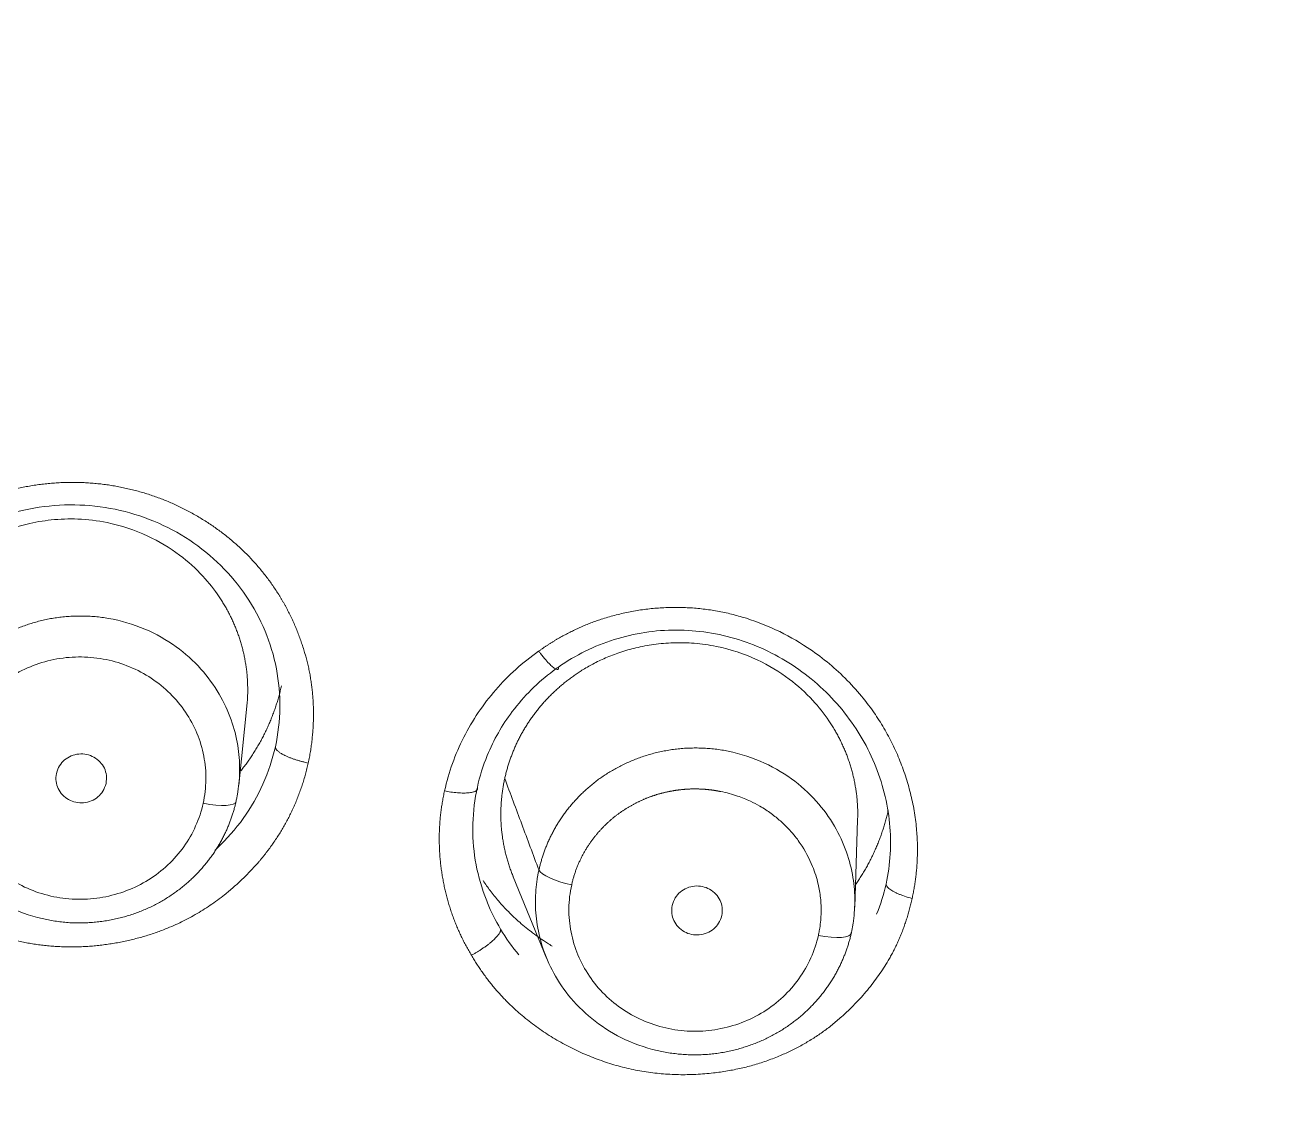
# Model space of a CAD drawing. Extents: x 6534 to 7663, y 0 to 827.
# Drawn here: x 7145.88 to 7157.1, y 521.92 to 531.49 of the extents above; entities that cross this region are included whole.
import ezdxf

# ---------------------------------------------------------------- set-up
doc = ezdxf.new("R2010")
doc.units = 0
doc.header["$LTSCALE"] = 30
doc.header["$MEASUREMENT"] = 0
doc.layers.add('1', color=7, linetype='CONTINUOUS')

msp = doc.modelspace()

# ---------------------------------------------------------------- linework, layer by layer
at = {"layer": '1', "color": 7, "linetype": 'Continuous', "lineweight": 18}
for p, q in [((7147.785, 524.738), (7147.86, 525.469)), ((7153.263, 523.652), (7153.289, 524.43)), ((7150.226, 523.921), (7150.523, 523.198))]:
    msp.add_line(p, q, dxfattribs=at)
at = {"layer": '1', "color": 7, "linetype": 'Continuous', "lineweight": 13}
msp.add_line((7153.234, 523.424), (7153.234, 523.431), dxfattribs=at)
at = {"layer": '1', "color": 7, "linetype": 'Continuous', "lineweight": 18}
for centre, major_axis, ratio, start_param, end_param in [((7103.394, 533.307), (-60.5, 0), 0.961466, 2.420581, 4.712389), ((7103.394, 533.445), (60, 0), 0.961466, 4.72417, 7.853982), ((7103.394, 533.445), (-59.925, 0), 0.961466, 1.570796, 4.712389), ((7147.468, 524.658), (-0.293, 0.065), 0.268861, 1.630685, 3.173354), ((7150.746, 523.933), (0.293, -0.065), 0.268869, 3.314296, 4.771561), ((7152.94, 523.484), (-0.293, 0.065), 0.268819, 1.631085, 3.192968)]:
    msp.add_ellipse(centre, major_axis=major_axis, ratio=ratio, start_param=start_param, end_param=end_param, dxfattribs=at)
at = {"layer": '1', "color": 7, "linetype": 'Continuous', "lineweight": 13}
for centre, major_axis, start_param, end_param in [((7103.394, 533.307), (-59.425, 0), 1.570796, 4.70194), ((7103.394, 533.307), (-57.948, 0), 1.579187, 4.712389), ((7103.394, 533.352), (57.403, 0), 4.721079, 7.853982)]:
    msp.add_ellipse(centre, major_axis=major_axis, ratio=0.961466, start_param=start_param, end_param=end_param, dxfattribs=at)
at = {"layer": '1', "color": 7, "linetype": 'Continuous', "lineweight": 18}
for points, knots in [([(7150.413, 494.218), (7151.653, 495.575), (7152.829, 496.987), (7155.045, 499.905), (7156.085, 501.412), (7158.019, 504.51), (7158.914, 506.101), (7160.55, 509.354), (7161.292, 511.016), (7162.617, 514.397), (7163.2, 516.117), (7164.204, 519.599), (7164.624, 521.362), (7165.298, 524.916), (7165.551, 526.708), (7165.889, 530.307), (7165.974, 532.114), (7165.974, 533.921)], [0, 0, 0, 0, 0.125, 0.125, 0.25, 0.25, 0.375, 0.375, 0.5, 0.5, 0.625, 0.625, 0.75, 0.75, 0.875, 0.875, 1, 1, 1, 1]), ([(7144.491, 525.824), (7144.516, 525.938), (7144.553, 526.049), (7144.648, 526.263), (7144.707, 526.365), (7144.844, 526.557), (7144.923, 526.646), (7145.096, 526.808), (7145.191, 526.881), (7145.394, 527.008), (7145.502, 527.061), (7145.727, 527.147), (7145.844, 527.179), (7146.082, 527.221), (7146.204, 527.231), (7146.446, 527.227), (7146.566, 527.214), (7146.803, 527.165), (7146.919, 527.13), (7147.142, 527.037), (7147.248, 526.981), (7147.448, 526.849), (7147.541, 526.773), (7147.709, 526.606), (7147.785, 526.515), (7147.917, 526.32), (7147.973, 526.216), (7148.063, 525.999), (7148.097, 525.887), (7148.141, 525.658), (7148.151, 525.542), (7148.148, 525.309), (7148.135, 525.193), (7148.11, 525.079)], [0, 0, 0, 0, 0.0625, 0.0625, 0.125, 0.125, 0.1875, 0.1875, 0.25, 0.25, 0.3125, 0.3125, 0.375, 0.375, 0.4375, 0.4375, 0.5, 0.5, 0.5625, 0.5625, 0.625, 0.625, 0.6875, 0.6875, 0.75, 0.75, 0.8125, 0.8125, 0.875, 0.875, 0.9375, 0.9375, 1, 1, 1, 1]), ([(7144.741, 525.902), (7144.743, 525.915), (7144.749, 525.939), (7144.758, 525.975), (7144.769, 526.011), (7144.78, 526.047), (7144.792, 526.082), (7144.806, 526.118), (7144.82, 526.153), (7144.835, 526.188), (7144.851, 526.222), (7144.868, 526.257), (7144.886, 526.291), (7144.905, 526.324), (7144.924, 526.357), (7144.945, 526.39), (7144.967, 526.422), (7144.989, 526.454), (7145.012, 526.485), (7145.037, 526.516), (7145.062, 526.547), (7145.088, 526.576), (7145.114, 526.605), (7145.142, 526.634), (7145.17, 526.662), (7145.199, 526.689), (7145.229, 526.716), (7145.26, 526.741), (7145.292, 526.767), (7145.324, 526.791), (7145.357, 526.815), (7145.39, 526.837), (7145.455, 526.879), (7145.561, 526.939), (7145.72, 527.007), (7145.907, 527.064), (7146.122, 527.101), (7146.362, 527.109), (7146.655, 527.073), (7146.966, 526.97), (7147.252, 526.799), (7147.461, 526.61), (7147.571, 526.471), (7147.621, 526.395), (7147.633, 526.377), (7147.644, 526.359), (7147.655, 526.34), (7147.666, 526.322), (7147.677, 526.304), (7147.687, 526.285), (7147.697, 526.266), (7147.706, 526.247), (7147.716, 526.228), (7147.725, 526.209), (7147.734, 526.19), (7147.742, 526.171), (7147.75, 526.152), (7147.758, 526.132), (7147.766, 526.113), (7147.773, 526.093), (7147.781, 526.073), (7147.787, 526.054), (7147.794, 526.034), (7147.8, 526.014), (7147.806, 525.994), (7147.812, 525.974), (7147.817, 525.954), (7147.822, 525.934), (7147.827, 525.914), (7147.831, 525.894), (7147.836, 525.874), (7147.839, 525.853), (7147.843, 525.833), (7147.846, 525.813), (7147.849, 525.793), (7147.852, 525.772), (7147.855, 525.752), (7147.857, 525.732), (7147.859, 525.711), (7147.86, 525.691), (7147.862, 525.671), (7147.863, 525.651), (7147.863, 525.63), (7147.864, 525.61), (7147.864, 525.59), (7147.864, 525.569), (7147.864, 525.549), (7147.863, 525.529), (7147.862, 525.509), (7147.861, 525.489), (7147.859, 525.469), (7147.858, 525.451), (7147.857, 525.44), (7147.856, 525.436)], [0, 0, 0, 0, 0.008092, 0.016202, 0.02433, 0.032476, 0.04064, 0.048822, 0.057021, 0.065239, 0.073474, 0.081727, 0.089998, 0.098287, 0.106593, 0.114918, 0.12326, 0.13162, 0.139998, 0.148394, 0.156808, 0.165239, 0.173688, 0.182155, 0.19064, 0.199142, 0.207662, 0.2162, 0.224756, 0.23333, 0.241921, 0.25053, 0.259156, 0.290968, 0.327341, 0.36827, 0.413749, 0.463773, 0.518333, 0.598319, 0.668128, 0.72776, 0.777213, 0.781827, 0.786435, 0.791038, 0.795636, 0.800229, 0.804817, 0.8094, 0.813977, 0.818549, 0.823116, 0.827678, 0.832235, 0.836787, 0.841334, 0.845875, 0.850411, 0.854943, 0.859469, 0.863989, 0.868505, 0.873016, 0.877522, 0.882022, 0.886517, 0.891008, 0.895493, 0.899973, 0.904448, 0.908918, 0.913382, 0.917842, 0.922297, 0.926746, 0.93119, 0.93563, 0.940064, 0.944493, 0.948917, 0.953336, 0.95775, 0.962159, 0.966563, 0.970961, 0.975355, 0.979744, 0.984127, 0.988506, 0.992879, 0.997248, 1, 1, 1, 1]), ([(7147.761, 524.596), (7147.762, 524.601), (7147.765, 524.612), (7147.768, 524.629), (7147.771, 524.645), (7147.774, 524.662), (7147.786, 524.738), (7147.798, 524.881), (7147.781, 525.097), (7147.722, 525.325), (7147.614, 525.557), (7147.451, 525.781), (7147.229, 525.98), (7146.949, 526.138), (7146.717, 526.206), (7146.566, 526.229), (7146.507, 526.236), (7146.449, 526.24), (7146.391, 526.241), (7146.333, 526.241), (7146.276, 526.238), (7146.22, 526.233), (7146.165, 526.226), (7146.11, 526.218), (7146.057, 526.207), (7146.004, 526.194), (7145.953, 526.18), (7145.902, 526.164), (7145.853, 526.146), (7145.805, 526.127), (7145.758, 526.106), (7145.712, 526.084), (7145.668, 526.061), (7145.625, 526.036), (7145.583, 526.01), (7145.543, 525.983), (7145.505, 525.956), (7145.467, 525.927), (7145.431, 525.897), (7145.397, 525.867), (7145.364, 525.836), (7145.332, 525.804), (7145.302, 525.772), (7145.273, 525.739), (7145.246, 525.706), (7145.22, 525.672), (7145.195, 525.638), (7145.172, 525.604), (7145.15, 525.57), (7145.129, 525.535), (7145.11, 525.5), (7145.092, 525.466), (7145.075, 525.431), (7145.06, 525.396), (7145.045, 525.362), (7145.032, 525.327), (7145.02, 525.293), (7145.009, 525.259), (7144.999, 525.225), (7144.991, 525.191), (7144.985, 525.169), (7144.983, 525.158)], [0, 0, 0, 0, 0.003927, 0.007866, 0.011819, 0.015784, 0.019761, 0.065642, 0.11591, 0.170563, 0.229597, 0.293009, 0.360795, 0.432949, 0.509466, 0.522824, 0.536063, 0.549181, 0.56218, 0.575059, 0.587818, 0.600458, 0.612977, 0.625377, 0.637656, 0.649816, 0.661857, 0.673777, 0.685578, 0.697259, 0.70882, 0.720261, 0.731582, 0.742784, 0.753866, 0.764829, 0.775671, 0.786394, 0.796998, 0.807481, 0.817845, 0.828089, 0.838214, 0.848218, 0.858104, 0.867869, 0.877515, 0.887041, 0.896448, 0.905735, 0.914902, 0.92395, 0.932879, 0.941687, 0.950376, 0.958946, 0.967396, 0.975726, 0.983937, 0.992028, 1, 1, 1, 1]), ([(7150.628, 525.787), (7150.704, 525.84), (7150.784, 525.887), (7150.95, 525.969), (7151.036, 526.004), (7151.214, 526.059), (7151.305, 526.081), (7151.489, 526.109), (7151.583, 526.116), (7151.77, 526.115), (7151.863, 526.108), (7152.049, 526.08), (7152.14, 526.059), (7152.32, 526.003), (7152.407, 525.968), (7152.577, 525.886), (7152.658, 525.839), (7152.814, 525.734), (7152.888, 525.675), (7153.027, 525.549), (7153.091, 525.481), (7153.21, 525.336), (7153.264, 525.259), (7153.36, 525.1), (7153.403, 525.017), (7153.474, 524.845), (7153.504, 524.758), (7153.549, 524.579), (7153.565, 524.489), (7153.574, 524.398)], [0, 0, 0, 0, 0.07143, 0.07143, 0.14286, 0.14286, 0.21429, 0.21429, 0.285719, 0.285719, 0.357149, 0.357149, 0.428579, 0.428579, 0.500009, 0.500009, 0.571439, 0.571439, 0.642869, 0.642869, 0.714299, 0.714299, 0.785728, 0.785728, 0.857158, 0.857158, 0.928588, 0.928588, 1, 1, 1, 1]), ([(7150.15, 524.797), (7150.153, 524.809), (7150.159, 524.833), (7150.168, 524.87), (7150.179, 524.906), (7150.19, 524.942), (7150.202, 524.978), (7150.216, 525.013), (7150.23, 525.048), (7150.245, 525.084), (7150.261, 525.118), (7150.278, 525.153), (7150.296, 525.187), (7150.315, 525.22), (7150.335, 525.254), (7150.356, 525.287), (7150.377, 525.319), (7150.4, 525.351), (7150.423, 525.382), (7150.448, 525.413), (7150.473, 525.444), (7150.499, 525.474), (7150.526, 525.503), (7150.553, 525.531), (7150.582, 525.559), (7150.611, 525.587), (7150.641, 525.613), (7150.672, 525.639), (7150.704, 525.665), (7150.736, 525.689), (7150.769, 525.713), (7150.803, 525.736), (7150.857, 525.771), (7150.937, 525.817), (7151.049, 525.871), (7151.177, 525.92), (7151.32, 525.961), (7151.48, 525.991), (7151.653, 526.006), (7151.841, 526.002), (7152.095, 525.966), (7152.388, 525.869), (7152.675, 525.697), (7152.885, 525.507), (7152.996, 525.367), (7153.046, 525.291), (7153.058, 525.273), (7153.069, 525.255), (7153.08, 525.236), (7153.091, 525.218), (7153.102, 525.199), (7153.112, 525.18), (7153.122, 525.162), (7153.132, 525.143), (7153.141, 525.124), (7153.15, 525.104), (7153.159, 525.085), (7153.168, 525.066), (7153.176, 525.046), (7153.184, 525.027), (7153.192, 525.007), (7153.199, 524.988), (7153.206, 524.968), (7153.213, 524.948), (7153.22, 524.928), (7153.226, 524.908), (7153.232, 524.888), (7153.238, 524.868), (7153.243, 524.848), (7153.248, 524.828), (7153.253, 524.808), (7153.257, 524.788), (7153.262, 524.767), (7153.265, 524.747), (7153.269, 524.727), (7153.272, 524.706), (7153.275, 524.686), (7153.278, 524.666), (7153.281, 524.645), (7153.283, 524.625), (7153.285, 524.604), (7153.286, 524.584), (7153.288, 524.564), (7153.289, 524.543), (7153.29, 524.523), (7153.29, 524.503), (7153.29, 524.482), (7153.29, 524.462), (7153.29, 524.444), (7153.289, 524.434), (7153.289, 524.43)], [0, 0, 0, 0, 0.008269, 0.016556, 0.024861, 0.033185, 0.041527, 0.049888, 0.058266, 0.066663, 0.075079, 0.083512, 0.091964, 0.100434, 0.108923, 0.117429, 0.125954, 0.134497, 0.143059, 0.151639, 0.160237, 0.168853, 0.177487, 0.18614, 0.194811, 0.2035, 0.212207, 0.220933, 0.229677, 0.238438, 0.247219, 0.256017, 0.264833, 0.288803, 0.315401, 0.344626, 0.376475, 0.410946, 0.448036, 0.48774, 0.530056, 0.611856, 0.683253, 0.744251, 0.794856, 0.799571, 0.804281, 0.808986, 0.813685, 0.818379, 0.823067, 0.827751, 0.832428, 0.837101, 0.841768, 0.84643, 0.851087, 0.855738, 0.860384, 0.865025, 0.869661, 0.874291, 0.878916, 0.883536, 0.88815, 0.892759, 0.897363, 0.901962, 0.906555, 0.911143, 0.915726, 0.920304, 0.924876, 0.929443, 0.934005, 0.938562, 0.943114, 0.94766, 0.952201, 0.956737, 0.961268, 0.965793, 0.970314, 0.974829, 0.979339, 0.983844, 0.988343, 0.992838, 0.997327, 1, 1, 1, 1]), ([(7149.615, 524.686), (7149.652, 524.854), (7149.766, 525.17), (7150.055, 525.599), (7150.308, 525.827), (7150.452, 525.928)], [0, 0, 0, 0, 0.333336, 0.666671, 1, 1, 1, 1]), ([(7149.907, 524.719), (7149.928, 524.815), (7150.002, 525.052), (7150.212, 525.42), (7150.457, 525.664), (7150.613, 525.776), (7150.628, 525.787)], [0, 0, 0, 0, 0.22661, 0.569467, 0.957301, 1, 1, 1, 1]), ([(7147.804, 524.865), (7147.808, 524.869), (7147.816, 524.88), (7147.828, 524.896), (7147.842, 524.914), (7147.856, 524.933), (7147.869, 524.951), (7147.882, 524.97), (7147.895, 524.989), (7147.907, 525.008), (7147.92, 525.027), (7147.932, 525.046), (7147.943, 525.066), (7147.955, 525.085), (7147.966, 525.105), (7147.977, 525.124), (7147.988, 525.144), (7147.998, 525.164), (7148.009, 525.184), (7148.019, 525.204), (7148.028, 525.224), (7148.038, 525.244), (7148.047, 525.265), (7148.056, 525.285), (7148.065, 525.305), (7148.073, 525.326), (7148.081, 525.347), (7148.089, 525.367), (7148.097, 525.388), (7148.104, 525.409), (7148.112, 525.43), (7148.118, 525.45), (7148.125, 525.471), (7148.131, 525.492), (7148.138, 525.513), (7148.143, 525.534), (7148.149, 525.555), (7148.154, 525.577), (7148.159, 525.598), (7148.163, 525.612), (7148.164, 525.619)], [0, 0, 0, 0, 0.01864, 0.04576, 0.072846, 0.0999, 0.12692, 0.153907, 0.18086, 0.207781, 0.234668, 0.261522, 0.288342, 0.31513, 0.341884, 0.368605, 0.395293, 0.421947, 0.448569, 0.475158, 0.501713, 0.528235, 0.554725, 0.581181, 0.607604, 0.633994, 0.660351, 0.686676, 0.712967, 0.739225, 0.765451, 0.791643, 0.817803, 0.843929, 0.870023, 0.896084, 0.922112, 0.948108, 0.97407, 1, 1, 1, 1]), ([(7144.983, 525.158), (7144.982, 525.152), (7144.979, 525.141), (7144.976, 525.124), (7144.973, 525.107), (7144.97, 525.091), (7144.958, 525.016), (7144.947, 524.876), (7144.963, 524.663), (7145.019, 524.436), (7145.125, 524.204), (7145.287, 523.979), (7145.51, 523.777), (7145.791, 523.616), (7146.026, 523.547), (7146.179, 523.524), (7146.238, 523.517), (7146.296, 523.513), (7146.354, 523.512), (7146.412, 523.512), (7146.469, 523.515), (7146.525, 523.52), (7146.58, 523.527), (7146.635, 523.536), (7146.689, 523.547), (7146.741, 523.559), (7146.793, 523.574), (7146.844, 523.59), (7146.893, 523.608), (7146.941, 523.627), (7146.988, 523.648), (7147.034, 523.67), (7147.078, 523.693), (7147.121, 523.718), (7147.162, 523.744), (7147.202, 523.771), (7147.241, 523.799), (7147.278, 523.828), (7147.314, 523.857), (7147.349, 523.888), (7147.382, 523.919), (7147.413, 523.95), (7147.444, 523.983), (7147.472, 524.016), (7147.5, 524.049), (7147.525, 524.082), (7147.55, 524.116), (7147.573, 524.15), (7147.595, 524.185), (7147.615, 524.219), (7147.635, 524.254), (7147.653, 524.289), (7147.669, 524.323), (7147.685, 524.358), (7147.699, 524.392), (7147.712, 524.427), (7147.724, 524.461), (7147.735, 524.495), (7147.745, 524.529), (7147.754, 524.562), (7147.759, 524.584), (7147.761, 524.596)], [0, 0, 0, 0, 0.004015, 0.007996, 0.011942, 0.015855, 0.019734, 0.064711, 0.114332, 0.168596, 0.227502, 0.291048, 0.359233, 0.432055, 0.509512, 0.522903, 0.536174, 0.549323, 0.562352, 0.575259, 0.588045, 0.600709, 0.613253, 0.625675, 0.637976, 0.650155, 0.662214, 0.674151, 0.685967, 0.697661, 0.709235, 0.720687, 0.732017, 0.743227, 0.754315, 0.765281, 0.776127, 0.786851, 0.797453, 0.807934, 0.818294, 0.828533, 0.83865, 0.848646, 0.85852, 0.868273, 0.877905, 0.887415, 0.896804, 0.906071, 0.915217, 0.924242, 0.933145, 0.941927, 0.950587, 0.959126, 0.967544, 0.97584, 0.984015, 0.992068, 1, 1, 1, 1]), ([(7153.233, 523.424), (7153.235, 523.429), (7153.237, 523.44), (7153.24, 523.456), (7153.243, 523.473), (7153.246, 523.489), (7153.258, 523.565), (7153.269, 523.707), (7153.253, 523.922), (7153.195, 524.15), (7153.088, 524.382), (7152.925, 524.606), (7152.702, 524.806), (7152.423, 524.964), (7152.19, 525.033), (7152.038, 525.056), (7151.979, 525.062), (7151.921, 525.066), (7151.863, 525.068), (7151.806, 525.067), (7151.749, 525.065), (7151.693, 525.06), (7151.637, 525.053), (7151.583, 525.044), (7151.529, 525.033), (7151.476, 525.021), (7151.425, 525.006), (7151.374, 524.99), (7151.325, 524.972), (7151.277, 524.953), (7151.23, 524.932), (7151.184, 524.91), (7151.14, 524.887), (7151.097, 524.862), (7151.055, 524.836), (7151.015, 524.81), (7150.976, 524.782), (7150.939, 524.753), (7150.903, 524.723), (7150.869, 524.693), (7150.835, 524.662), (7150.804, 524.63), (7150.774, 524.598), (7150.745, 524.565), (7150.717, 524.532), (7150.691, 524.498), (7150.667, 524.464), (7150.643, 524.43), (7150.621, 524.395), (7150.601, 524.361), (7150.582, 524.326), (7150.564, 524.291), (7150.547, 524.257), (7150.531, 524.222), (7150.517, 524.187), (7150.504, 524.153), (7150.492, 524.118), (7150.481, 524.084), (7150.471, 524.05), (7150.462, 524.017), (7150.457, 523.994), (7150.454, 523.983)], [0, 0, 0, 0, 0.003868, 0.007742, 0.011622, 0.015507, 0.019397, 0.06511, 0.115266, 0.16986, 0.228891, 0.292354, 0.360244, 0.432556, 0.509282, 0.522646, 0.535891, 0.549015, 0.562019, 0.574904, 0.587668, 0.600313, 0.612837, 0.625242, 0.637526, 0.649691, 0.661736, 0.673661, 0.685466, 0.697151, 0.708716, 0.720162, 0.731487, 0.742693, 0.753779, 0.764745, 0.775591, 0.786318, 0.796924, 0.807411, 0.817779, 0.828026, 0.838154, 0.848162, 0.858051, 0.867819, 0.877469, 0.886998, 0.896408, 0.905698, 0.914869, 0.92392, 0.932851, 0.941663, 0.950356, 0.958928, 0.967382, 0.975716, 0.98393, 0.992025, 1, 1, 1, 1]), ([(7150.226, 523.922), (7150.225, 523.925), (7150.221, 523.935), (7150.214, 523.952), (7150.207, 523.971), (7150.2, 523.991), (7150.193, 524.011), (7150.186, 524.031), (7150.18, 524.051), (7150.174, 524.071), (7150.168, 524.091), (7150.163, 524.111), (7150.158, 524.131), (7150.153, 524.151), (7150.149, 524.171), (7150.144, 524.192), (7150.14, 524.212), (7150.137, 524.232), (7150.133, 524.253), (7150.13, 524.273), (7150.128, 524.293), (7150.125, 524.314), (7150.123, 524.334), (7150.121, 524.355), (7150.119, 524.375), (7150.118, 524.395), (7150.117, 524.416), (7150.116, 524.436), (7150.116, 524.457), (7150.116, 524.477), (7150.116, 524.497), (7150.116, 524.518), (7150.117, 524.538), (7150.118, 524.558), (7150.119, 524.578), (7150.12, 524.598), (7150.122, 524.618), (7150.124, 524.639), (7150.127, 524.659), (7150.129, 524.678), (7150.132, 524.698), (7150.135, 524.718), (7150.138, 524.738), (7150.142, 524.758), (7150.146, 524.777), (7150.149, 524.79), (7150.15, 524.797)], [0, 0, 0, 0, 0.011919, 0.035454, 0.058963, 0.082446, 0.105903, 0.129332, 0.152736, 0.176112, 0.199463, 0.222787, 0.246084, 0.269355, 0.292599, 0.315817, 0.339008, 0.362173, 0.385311, 0.408423, 0.431508, 0.454566, 0.477598, 0.500604, 0.523583, 0.546535, 0.569461, 0.59236, 0.615233, 0.638079, 0.660898, 0.683691, 0.706458, 0.729197, 0.751911, 0.774597, 0.797257, 0.819891, 0.842497, 0.865078, 0.887631, 0.910158, 0.932659, 0.955132, 0.977579, 1, 1, 1, 1]), ([(7149.996, 523.692), (7149.988, 523.713), (7149.98, 523.733), (7149.934, 523.857), (7149.906, 523.963), (7149.871, 524.177), (7149.864, 524.286), (7149.87, 524.504), (7149.883, 524.612), (7149.907, 524.718)], [0, 0, 0, 0, 0.063689, 0.063689, 0.375793, 0.375793, 0.687896, 0.687896, 1, 1, 1, 1]), ([(7153.271, 523.853), (7153.274, 523.858), (7153.282, 523.869), (7153.294, 523.886), (7153.306, 523.905), (7153.318, 523.924), (7153.33, 523.943), (7153.342, 523.962), (7153.353, 523.982), (7153.365, 524.001), (7153.376, 524.021), (7153.386, 524.041), (7153.397, 524.06), (7153.407, 524.08), (7153.417, 524.1), (7153.426, 524.12), (7153.436, 524.141), (7153.445, 524.161), (7153.454, 524.181), (7153.463, 524.201), (7153.471, 524.222), (7153.479, 524.242), (7153.487, 524.263), (7153.495, 524.283), (7153.502, 524.304), (7153.509, 524.325), (7153.516, 524.346), (7153.522, 524.366), (7153.529, 524.387), (7153.535, 524.408), (7153.541, 524.429), (7153.546, 524.45), (7153.552, 524.471), (7153.557, 524.492), (7153.56, 524.506), (7153.561, 524.513)], [0, 0, 0, 0, 0.023725, 0.054876, 0.085985, 0.117053, 0.148078, 0.179062, 0.210005, 0.240905, 0.271765, 0.302582, 0.333358, 0.364093, 0.394786, 0.425438, 0.456049, 0.486618, 0.517146, 0.547632, 0.578078, 0.608482, 0.638845, 0.669166, 0.699447, 0.729687, 0.759885, 0.790043, 0.820159, 0.850235, 0.88027, 0.910263, 0.940216, 0.970129, 1, 1, 1, 1]), ([(7150.454, 523.983), (7150.453, 523.978), (7150.451, 523.967), (7150.447, 523.95), (7150.444, 523.934), (7150.441, 523.918), (7150.429, 523.843), (7150.418, 523.702), (7150.434, 523.488), (7150.491, 523.261), (7150.597, 523.029), (7150.76, 522.804), (7150.982, 522.603), (7151.263, 522.443), (7151.497, 522.374), (7151.65, 522.351), (7151.709, 522.345), (7151.767, 522.341), (7151.825, 522.339), (7151.883, 522.34), (7151.94, 522.342), (7151.996, 522.347), (7152.052, 522.354), (7152.107, 522.363), (7152.16, 522.374), (7152.213, 522.387), (7152.265, 522.402), (7152.315, 522.418), (7152.365, 522.436), (7152.413, 522.455), (7152.46, 522.476), (7152.505, 522.498), (7152.55, 522.522), (7152.593, 522.546), (7152.634, 522.572), (7152.674, 522.599), (7152.713, 522.627), (7152.75, 522.656), (7152.786, 522.685), (7152.821, 522.716), (7152.854, 522.747), (7152.885, 522.779), (7152.916, 522.811), (7152.944, 522.844), (7152.972, 522.877), (7152.997, 522.911), (7153.022, 522.945), (7153.045, 522.979), (7153.067, 523.013), (7153.087, 523.048), (7153.107, 523.082), (7153.125, 523.117), (7153.141, 523.152), (7153.157, 523.186), (7153.171, 523.221), (7153.184, 523.255), (7153.196, 523.289), (7153.207, 523.323), (7153.217, 523.357), (7153.226, 523.391), (7153.231, 523.413), (7153.233, 523.424)], [0, 0, 0, 0, 0.003921, 0.007817, 0.011689, 0.015536, 0.019358, 0.064573, 0.114371, 0.16875, 0.227711, 0.291254, 0.359377, 0.43208, 0.50936, 0.522766, 0.53605, 0.549213, 0.562254, 0.575174, 0.587972, 0.600648, 0.613202, 0.625635, 0.637946, 0.650136, 0.662203, 0.674149, 0.685973, 0.697676, 0.709256, 0.720715, 0.732052, 0.743267, 0.75436, 0.765331, 0.776181, 0.786908, 0.797514, 0.807998, 0.81836, 0.8286, 0.838718, 0.848715, 0.858589, 0.868342, 0.877972, 0.887481, 0.896868, 0.906133, 0.915276, 0.924297, 0.933196, 0.941973, 0.950628, 0.959162, 0.967573, 0.975863, 0.98403, 0.992076, 1, 1, 1, 1]), ([(7149.957, 523.89), (7149.957, 523.889), (7149.978, 523.858), (7150.022, 523.796), (7150.097, 523.704), (7150.184, 523.609), (7150.285, 523.514), (7150.4, 523.42), (7150.498, 523.352), (7150.557, 523.315), (7150.571, 523.306)], [0, 0, 0, 0, 0.002305, 0.130405, 0.26998, 0.421024, 0.583528, 0.75748, 0.942871, 1, 1, 1, 1])]:
    msp.add_open_spline(points, degree=3, knots=knots, dxfattribs=at)
at = {"layer": '1', "color": 7, "linetype": 'Continuous', "lineweight": 13}
for points, degree, knots in [([(7149.937, 494.273), (7151.166, 495.617), (7152.332, 497.015), (7154.528, 499.905), (7155.558, 501.398), (7157.475, 504.467), (7158.362, 506.043), (7159.983, 509.265), (7160.718, 510.912), (7162.032, 514.261), (7162.61, 515.964), (7163.604, 519.414), (7164.021, 521.16), (7164.688, 524.682), (7164.94, 526.457), (7165.275, 530.022), (7165.359, 531.812), (7165.359, 533.602)], 3, [0, 0, 0, 0, 0.125, 0.125, 0.25, 0.25, 0.375, 0.375, 0.5, 0.5, 0.625, 0.625, 0.75, 0.75, 0.875, 0.875, 1, 1, 1, 1]), ([(7144.199, 525.793), (7144.291, 526.199), (7144.526, 526.528), (7144.646, 526.695), (7144.952, 526.984), (7145.482, 527.318), (7145.909, 527.394), (7146.339, 527.47), (7146.758, 527.382), (7147.175, 527.294), (7147.528, 527.058), (7147.878, 526.825), (7148.108, 526.481), (7148.221, 526.311), (7148.376, 525.933), (7148.415, 525.735), (7148.489, 525.346), (7148.403, 524.934)], 2, [0, 0, 0, 0.125, 0.125, 0.1875, 0.25, 0.375, 0.375, 0.5, 0.5, 0.625, 0.625, 0.75, 0.75, 0.8125, 0.875, 0.875, 1, 1, 1]), ([(7150.452, 525.928), (7150.459, 525.933), (7150.472, 525.942), (7150.492, 525.956), (7150.512, 525.97), (7150.533, 525.983), (7150.553, 525.996), (7150.574, 526.009), (7150.594, 526.022), (7150.615, 526.034), (7150.636, 526.046), (7150.657, 526.058), (7150.678, 526.069), (7150.699, 526.081), (7150.72, 526.092), (7150.742, 526.102), (7150.763, 526.113), (7150.785, 526.123), (7150.806, 526.133), (7150.828, 526.143), (7150.85, 526.152), (7150.872, 526.162), (7150.894, 526.17), (7150.916, 526.179), (7150.939, 526.188), (7150.961, 526.196), (7150.984, 526.204), (7151.039, 526.222), (7151.127, 526.248), (7151.25, 526.277), (7151.375, 526.298), (7151.502, 526.312), (7151.63, 526.318), (7151.758, 526.317), (7151.885, 526.308), (7152.011, 526.291), (7152.137, 526.266), (7152.323, 526.217), (7152.564, 526.126), (7152.815, 525.985), (7153.019, 525.835), (7153.181, 525.69), (7153.315, 525.543), (7153.425, 525.399), (7153.515, 525.262), (7153.593, 525.12), (7153.66, 524.972), (7153.716, 524.82), (7153.761, 524.666), (7153.794, 524.51), (7153.81, 524.39), (7153.816, 524.308), (7153.819, 524.263), (7153.821, 524.218), (7153.822, 524.174), (7153.821, 524.129), (7153.82, 524.084), (7153.818, 524.04), (7153.815, 523.995), (7153.81, 523.951), (7153.805, 523.906), (7153.799, 523.862), (7153.791, 523.818), (7153.783, 523.773), (7153.777, 523.744), (7153.774, 523.729)], 3, [0, 0, 0, 0, 0.004807, 0.009602, 0.014383, 0.019153, 0.023911, 0.028659, 0.033397, 0.038125, 0.042844, 0.047555, 0.052259, 0.056956, 0.061647, 0.066332, 0.071012, 0.075689, 0.080361, 0.085031, 0.089699, 0.094365, 0.09903, 0.103695, 0.108361, 0.113028, 0.117697, 0.122368, 0.146918, 0.171464, 0.196094, 0.220898, 0.245964, 0.270766, 0.295482, 0.320204, 0.34503, 0.370057, 0.431928, 0.494712, 0.536844, 0.578841, 0.62112, 0.653053, 0.684794, 0.716517, 0.748401, 0.780162, 0.811677, 0.843106, 0.874609, 0.883533, 0.892446, 0.901353, 0.910257, 0.919161, 0.928071, 0.93699, 0.945922, 0.954871, 0.96384, 0.972834, 0.981856, 0.99091, 1, 1, 1, 1]), ([(7150.452, 525.928), (7150.458, 525.921), (7150.479, 525.893), (7150.516, 525.849), (7150.548, 525.814), (7150.57, 525.794), (7150.583, 525.782), (7150.595, 525.773), (7150.61, 525.765), (7150.625, 525.762), (7150.63, 525.772), (7150.629, 525.784), (7150.628, 525.787)], 3, [0, 0, 0, 0, 0.050588, 0.200075, 0.349563, 0.424306, 0.49905, 0.573793, 0.648537, 0.798024, 0.947511, 1, 1, 1, 1]), ([(7148.403, 524.934), (7148.311, 524.528), (7148.076, 524.2), (7147.956, 524.033), (7147.65, 523.743), (7147.119, 523.409), (7146.692, 523.334), (7146.263, 523.258), (7145.843, 523.346), (7145.427, 523.433), (7145.073, 523.669), (7144.724, 523.903), (7144.493, 524.247), (7144.38, 524.416), (7144.225, 524.794), (7144.187, 524.993), (7144.112, 525.382), (7144.199, 525.793)], 2, [0, 0, 0, 0.125, 0.125, 0.1875, 0.25, 0.375, 0.375, 0.5, 0.5, 0.625, 0.625, 0.75, 0.75, 0.8125, 0.875, 0.875, 1, 1, 1]), ([(7145.275, 525.024), (7145.29, 525.092), (7145.312, 525.16), (7145.37, 525.29), (7145.406, 525.352), (7145.489, 525.468), (7145.537, 525.522), (7145.642, 525.62), (7145.699, 525.665), (7145.822, 525.741), (7145.888, 525.774), (7146.024, 525.826), (7146.095, 525.846), (7146.239, 525.872), (7146.313, 525.878), (7146.459, 525.876), (7146.533, 525.868), (7146.676, 525.839), (7146.746, 525.817), (7146.881, 525.761), (7146.946, 525.727), (7147.067, 525.647), (7147.123, 525.602), (7147.225, 525.501), (7147.271, 525.445), (7147.351, 525.327), (7147.385, 525.264), (7147.44, 525.133), (7147.46, 525.065), (7147.487, 524.926), (7147.493, 524.856), (7147.491, 524.715), (7147.483, 524.644), (7147.468, 524.575)], 3, [0, 0, 0, 0, 0.0625, 0.0625, 0.125, 0.125, 0.1875, 0.1875, 0.25, 0.25, 0.3125, 0.3125, 0.375, 0.375, 0.4375, 0.4375, 0.5, 0.5, 0.5625, 0.5625, 0.625, 0.625, 0.6875, 0.6875, 0.75, 0.75, 0.8125, 0.8125, 0.875, 0.875, 0.9375, 0.9375, 1, 1, 1, 1]), ([(7147.468, 524.575), (7147.453, 524.506), (7147.43, 524.439), (7147.372, 524.309), (7147.337, 524.247), (7147.254, 524.131), (7147.206, 524.077), (7147.101, 523.978), (7147.043, 523.934), (7146.92, 523.857), (7146.855, 523.825), (7146.719, 523.773), (7146.648, 523.753), (7146.504, 523.727), (7146.43, 523.721), (7146.283, 523.723), (7146.21, 523.731), (7146.067, 523.76), (7145.996, 523.782), (7145.862, 523.837), (7145.797, 523.872), (7145.676, 523.951), (7145.62, 523.997), (7145.517, 524.098), (7145.471, 524.153), (7145.391, 524.272), (7145.358, 524.335), (7145.303, 524.466), (7145.283, 524.534), (7145.256, 524.672), (7145.25, 524.743), (7145.251, 524.884), (7145.26, 524.955), (7145.275, 525.024)], 3, [0, 0, 0, 0, 0.0625, 0.0625, 0.125, 0.125, 0.1875, 0.1875, 0.25, 0.25, 0.3125, 0.3125, 0.375, 0.375, 0.4375, 0.4375, 0.5, 0.5, 0.5625, 0.5625, 0.625, 0.625, 0.6875, 0.6875, 0.75, 0.75, 0.8125, 0.8125, 0.875, 0.875, 0.9375, 0.9375, 1, 1, 1, 1]), ([(7148.11, 525.079), (7148.085, 524.965), (7148.048, 524.854), (7147.952, 524.64), (7147.894, 524.538), (7147.756, 524.346), (7147.678, 524.257), (7147.586, 524.171), (7147.581, 524.166), (7147.575, 524.161)], 3, [0, 0, 0, 0, 0.326637, 0.326637, 0.653274, 0.653274, 0.979911, 0.979911, 1, 1, 1, 1]), ([(7149.854, 523.224), (7149.657, 523.554), (7149.595, 523.931), (7149.532, 524.312), (7149.615, 524.686)], 2, [0, 0, 0, 0.5, 0.5, 1, 1, 1]), ([(7149.615, 524.686), (7149.633, 524.683), (7149.652, 524.679), (7149.691, 524.673), (7149.711, 524.671), (7149.749, 524.668), (7149.768, 524.667), (7149.803, 524.667), (7149.819, 524.668), (7149.849, 524.671), (7149.861, 524.673), (7149.882, 524.68), (7149.891, 524.683), (7149.902, 524.692), (7149.906, 524.697), (7149.909, 524.708), (7149.909, 524.713), (7149.907, 524.719)], 3, [0, 0, 0, 0, 0.125, 0.125, 0.25, 0.25, 0.375, 0.375, 0.5, 0.5, 0.625, 0.625, 0.75, 0.75, 0.875, 0.875, 1, 1, 1, 1]), ([(7150.746, 523.85), (7150.747, 523.856), (7150.749, 523.866), (7150.753, 523.882), (7150.757, 523.898), (7150.762, 523.914), (7150.766, 523.929), (7150.771, 523.944), (7150.776, 523.959), (7150.781, 523.975), (7150.787, 523.989), (7150.792, 524.004), (7150.798, 524.019), (7150.804, 524.033), (7150.81, 524.047), (7150.817, 524.062), (7150.823, 524.076), (7150.83, 524.089), (7150.837, 524.103), (7150.844, 524.116), (7150.851, 524.13), (7150.859, 524.143), (7150.866, 524.156), (7150.874, 524.169), (7150.882, 524.182), (7150.89, 524.194), (7150.898, 524.206), (7150.906, 524.219), (7150.914, 524.231), (7150.923, 524.242), (7150.931, 524.254), (7150.94, 524.266), (7150.949, 524.277), (7150.958, 524.288), (7150.967, 524.299), (7150.976, 524.31), (7150.985, 524.321), (7150.995, 524.331), (7151.004, 524.341), (7151.013, 524.351), (7151.023, 524.361), (7151.033, 524.371), (7151.042, 524.381), (7151.052, 524.39), (7151.062, 524.4), (7151.072, 524.409), (7151.082, 524.418), (7151.092, 524.427), (7151.102, 524.435), (7151.112, 524.444), (7151.122, 524.452), (7151.133, 524.46), (7151.143, 524.468), (7151.153, 524.476), (7151.163, 524.483), (7151.174, 524.491), (7151.184, 524.498), (7151.195, 524.505), (7151.205, 524.512), (7151.216, 524.519), (7151.226, 524.526), (7151.237, 524.533), (7151.247, 524.539), (7151.258, 524.545), (7151.268, 524.551), (7151.279, 524.557), (7151.289, 524.563), (7151.3, 524.569), (7151.31, 524.574), (7151.321, 524.58), (7151.331, 524.585), (7151.342, 524.59), (7151.352, 524.595), (7151.363, 524.6), (7151.373, 524.604), (7151.383, 524.609), (7151.394, 524.613), (7151.404, 524.618), (7151.415, 524.622), (7151.425, 524.626), (7151.435, 524.63), (7151.445, 524.634), (7151.456, 524.637), (7151.466, 524.641), (7151.476, 524.644), (7151.486, 524.648), (7151.496, 524.651), (7151.506, 524.654), (7151.516, 524.657), (7151.526, 524.66), (7151.536, 524.662), (7151.546, 524.665), (7151.556, 524.668), (7151.565, 524.67), (7151.575, 524.672), (7151.585, 524.675), (7151.594, 524.677), (7151.604, 524.679), (7151.613, 524.681), (7151.623, 524.683), (7151.632, 524.684), (7151.641, 524.686), (7151.651, 524.688), (7151.66, 524.689), (7151.669, 524.69), (7151.678, 524.692), (7151.687, 524.693), (7151.696, 524.694), (7151.705, 524.695), (7151.714, 524.696), (7151.722, 524.697), (7151.731, 524.698), (7151.74, 524.699), (7151.748, 524.7), (7151.756, 524.7), (7151.765, 524.701), (7151.773, 524.701), (7151.781, 524.702), (7151.79, 524.702), (7151.798, 524.703), (7151.806, 524.703), (7151.814, 524.703), (7151.821, 524.703), (7151.829, 524.703), (7151.837, 524.703), (7151.845, 524.703), (7151.852, 524.703), (7151.86, 524.703), (7151.867, 524.703), (7151.874, 524.703), (7151.882, 524.703), (7151.889, 524.702), (7151.896, 524.702), (7151.903, 524.702), (7151.91, 524.701), (7151.917, 524.701), (7151.923, 524.701), (7151.93, 524.7), (7151.937, 524.7), (7151.943, 524.699), (7151.95, 524.698), (7151.956, 524.698), (7151.962, 524.697), (7151.969, 524.696), (7151.975, 524.696), (7151.981, 524.695), (7151.987, 524.694), (7151.993, 524.694), (7151.998, 524.693), (7152.004, 524.692), (7152.01, 524.691), (7152.015, 524.69), (7152.021, 524.69), (7152.026, 524.689), (7152.032, 524.688), (7152.037, 524.687), (7152.042, 524.686), (7152.047, 524.685), (7152.052, 524.684), (7152.057, 524.683), (7152.062, 524.682), (7152.067, 524.681), (7152.121, 524.671), (7152.213, 524.646), (7152.328, 524.599), (7152.411, 524.556), (7152.488, 524.509), (7152.562, 524.455), (7152.636, 524.389), (7152.696, 524.327), (7152.742, 524.271), (7152.813, 524.173), (7152.885, 524.037), (7152.932, 523.891), (7152.951, 523.797), (7152.96, 523.734), (7152.965, 523.669), (7152.965, 523.603), (7152.962, 523.535), (7152.955, 523.481), (7152.948, 523.443), (7152.944, 523.422), (7152.941, 523.408), (7152.94, 523.402)], 3, [0, 0, 0, 0, 0.004832, 0.009642, 0.014431, 0.019198, 0.023943, 0.028667, 0.033368, 0.038049, 0.042707, 0.047344, 0.05196, 0.056553, 0.061125, 0.065676, 0.070204, 0.074711, 0.079197, 0.08366, 0.088102, 0.092523, 0.096921, 0.101299, 0.105654, 0.109988, 0.1143, 0.11859, 0.122859, 0.127106, 0.131331, 0.135535, 0.139717, 0.143878, 0.148017, 0.152134, 0.156229, 0.160303, 0.164355, 0.168386, 0.172394, 0.176382, 0.180347, 0.184291, 0.188213, 0.192114, 0.195993, 0.19985, 0.203685, 0.207499, 0.211291, 0.215062, 0.218811, 0.222538, 0.226244, 0.229928, 0.23359, 0.23723, 0.240849, 0.244447, 0.248022, 0.251576, 0.255108, 0.258619, 0.262108, 0.265575, 0.269021, 0.272445, 0.275847, 0.279228, 0.282587, 0.285924, 0.28924, 0.292534, 0.295806, 0.299057, 0.302286, 0.305493, 0.308679, 0.311843, 0.314985, 0.318106, 0.321205, 0.324283, 0.327338, 0.330372, 0.333385, 0.336376, 0.339345, 0.342292, 0.345218, 0.348122, 0.351004, 0.353865, 0.356704, 0.359522, 0.362317, 0.365092, 0.367844, 0.370575, 0.373284, 0.375972, 0.378637, 0.381282, 0.383904, 0.386505, 0.389084, 0.391642, 0.394177, 0.396692, 0.399184, 0.401655, 0.404104, 0.406532, 0.408938, 0.411322, 0.413684, 0.416025, 0.418345, 0.420642, 0.422918, 0.425172, 0.427405, 0.429616, 0.431805, 0.433973, 0.436119, 0.438243, 0.440346, 0.442427, 0.444486, 0.446524, 0.44854, 0.450534, 0.452507, 0.454458, 0.456387, 0.458295, 0.460181, 0.462045, 0.463888, 0.465709, 0.467508, 0.469286, 0.471042, 0.472776, 0.474489, 0.47618, 0.47785, 0.479498, 0.481124, 0.482728, 0.484311, 0.485872, 0.487412, 0.488929, 0.490426, 0.4919, 0.493353, 0.494784, 0.496194, 0.497581, 0.498948, 0.543054, 0.578533, 0.605381, 0.623592, 0.655956, 0.684566, 0.709417, 0.730505, 0.747828, 0.815777, 0.864408, 0.88261, 0.901287, 0.920436, 0.940057, 0.960147, 0.980706, 0.987795, 0.994227, 1, 1, 1, 1]), ([(7153.574, 524.398), (7153.574, 524.398), (7153.574, 524.398), (7153.582, 524.307), (7153.584, 524.216), (7153.574, 524.035), (7153.561, 523.946), (7153.542, 523.858)], 3, [0, 0, 0, 0, 0.000124, 0.000124, 0.500062, 0.500062, 1, 1, 1, 1]), ([(7152.94, 523.402), (7152.925, 523.333), (7152.902, 523.265), (7152.844, 523.136), (7152.809, 523.074), (7152.725, 522.958), (7152.678, 522.904), (7152.573, 522.805), (7152.515, 522.761), (7152.392, 522.684), (7152.326, 522.652), (7152.19, 522.599), (7152.119, 522.58), (7151.975, 522.554), (7151.902, 522.548), (7151.755, 522.55), (7151.682, 522.558), (7151.538, 522.587), (7151.468, 522.609), (7151.333, 522.664), (7151.268, 522.699), (7151.148, 522.778), (7151.091, 522.824), (7150.989, 522.925), (7150.943, 522.98), (7150.863, 523.099), (7150.829, 523.162), (7150.774, 523.293), (7150.754, 523.361), (7150.727, 523.499), (7150.72, 523.57), (7150.722, 523.711), (7150.73, 523.781), (7150.746, 523.85)], 3, [0, 0, 0, 0, 0.0625, 0.0625, 0.125, 0.125, 0.1875, 0.1875, 0.25, 0.25, 0.3125, 0.3125, 0.375, 0.375, 0.4375, 0.4375, 0.5, 0.5, 0.5625, 0.5625, 0.625, 0.625, 0.6875, 0.6875, 0.75, 0.75, 0.8125, 0.8125, 0.875, 0.875, 0.9375, 0.9375, 1, 1, 1, 1]), ([(7153.774, 523.729), (7153.768, 523.731), (7153.738, 523.739), (7153.699, 523.752), (7153.661, 523.766), (7153.636, 523.777), (7153.614, 523.788), (7153.586, 523.804), (7153.557, 523.825), (7153.543, 523.845), (7153.542, 523.855), (7153.542, 523.858)], 3, [0, 0, 0, 0, 0.039631, 0.219096, 0.308828, 0.398561, 0.488293, 0.578026, 0.75749, 0.936955, 1, 1, 1, 1]), ([(7153.774, 523.729), (7153.772, 523.722), (7153.768, 523.706), (7153.763, 523.683), (7153.757, 523.66), (7153.751, 523.637), (7153.745, 523.614), (7153.738, 523.592), (7153.732, 523.569), (7153.725, 523.547), (7153.718, 523.525), (7153.71, 523.503), (7153.703, 523.481), (7153.695, 523.46), (7153.687, 523.439), (7153.679, 523.417), (7153.67, 523.396), (7153.661, 523.376), (7153.652, 523.355), (7153.643, 523.334), (7153.634, 523.314), (7153.624, 523.294), (7153.614, 523.274), (7153.604, 523.254), (7153.594, 523.235), (7153.583, 523.215), (7153.572, 523.196), (7153.552, 523.161), (7153.521, 523.11), (7153.476, 523.044), (7153.428, 522.979), (7153.36, 522.893), (7153.267, 522.79), (7153.161, 522.688), (7153.063, 522.605), (7152.977, 522.54), (7152.888, 522.481), (7152.796, 522.426), (7152.701, 522.377), (7152.599, 522.33), (7152.49, 522.288), (7152.373, 522.25), (7152.253, 522.219), (7152.131, 522.195), (7151.997, 522.176), (7151.852, 522.164), (7151.697, 522.161), (7151.543, 522.17), (7151.389, 522.189), (7151.235, 522.219), (7151.084, 522.261), (7150.936, 522.313), (7150.79, 522.376), (7150.648, 522.449), (7150.511, 522.532), (7150.382, 522.625), (7150.288, 522.702), (7150.227, 522.758), (7150.193, 522.79), (7150.161, 522.822), (7150.129, 522.855), (7150.098, 522.889), (7150.068, 522.924), (7150.038, 522.959), (7150.01, 522.995), (7149.982, 523.031), (7149.955, 523.069), (7149.928, 523.106), (7149.903, 523.145), (7149.878, 523.184), (7149.862, 523.211), (7149.854, 523.224)], 3, [0, 0, 0, 0, 0.004832, 0.009643, 0.014433, 0.019204, 0.023955, 0.028687, 0.033401, 0.038097, 0.042776, 0.047438, 0.052084, 0.056714, 0.061329, 0.065929, 0.070515, 0.075088, 0.079647, 0.084195, 0.08873, 0.093255, 0.097769, 0.102273, 0.106767, 0.111253, 0.115731, 0.120201, 0.135993, 0.152075, 0.16847, 0.185198, 0.219107, 0.252893, 0.274925, 0.296703, 0.318285, 0.339729, 0.361095, 0.382445, 0.40692, 0.431335, 0.455769, 0.480302, 0.505014, 0.535604, 0.565805, 0.595777, 0.62568, 0.656329, 0.686742, 0.717097, 0.74757, 0.779074, 0.810217, 0.841177, 0.872134, 0.881224, 0.890301, 0.899371, 0.908437, 0.917505, 0.92658, 0.935667, 0.944769, 0.953894, 0.963044, 0.972225, 0.981442, 0.990699, 1, 1, 1, 1])]:
    msp.add_open_spline(points, degree=degree, knots=knots, dxfattribs=at)
at = {"layer": '1', "color": 7, "linetype": 'Continuous', "lineweight": 18}
for points in [[(7146.604, 524.752), (7146.612, 524.803), (7146.604, 524.892), (7146.502, 524.998), (7146.362, 525.028), (7146.223, 524.971), (7146.177, 524.893), (7146.162, 524.842)], [(7146.162, 524.842), (7146.154, 524.791), (7146.163, 524.702), (7146.265, 524.596), (7146.404, 524.566), (7146.544, 524.623), (7146.589, 524.701), (7146.604, 524.752)], [(7152.082, 523.577), (7152.09, 523.629), (7152.081, 523.717), (7151.979, 523.824), (7151.839, 523.854), (7151.699, 523.797), (7151.654, 523.718), (7151.639, 523.668)], [(7151.639, 523.668), (7151.631, 523.616), (7151.639, 523.528), (7151.742, 523.421), (7151.881, 523.392), (7152.021, 523.449), (7152.067, 523.527), (7152.082, 523.577)]]:
    msp.add_open_spline(points, degree=3, dxfattribs=at)
at = {"layer": '1', "color": 7, "linetype": 'Continuous', "lineweight": 13}
for points, weights in [([(7148.11, 525.079), (7148.105, 525.031), (7148.226, 524.97), (7148.403, 524.934)], [1.19633336205, 0.946573953, 0.935107319656, 1.16193346202]), ([(7149.854, 523.224), (7150.019, 523.315), (7150.13, 523.415), (7150.113, 523.458)], [1.19331994435, 0.933171180307, 0.935582157554, 1.20055287609])]:
    msp.add_rational_spline(points, weights, degree=3, dxfattribs=at)
for points in [[(7150.454, 523.983), (7150.403, 524.119), (7150.302, 524.39), (7150.201, 524.661), (7150.15, 524.797)], [(7153.542, 523.858), (7153.521, 523.766), (7153.493, 523.676), (7153.458, 523.59)], [(7150.113, 523.458), (7150.068, 523.533), (7150.029, 523.611), (7149.996, 523.692)], [(7150.277, 523.227), (7150.216, 523.3), (7150.161, 523.377), (7150.113, 523.458)]]:
    msp.add_open_spline(points, degree=3, dxfattribs=at)

doc.saveas('drawing.dxf')
